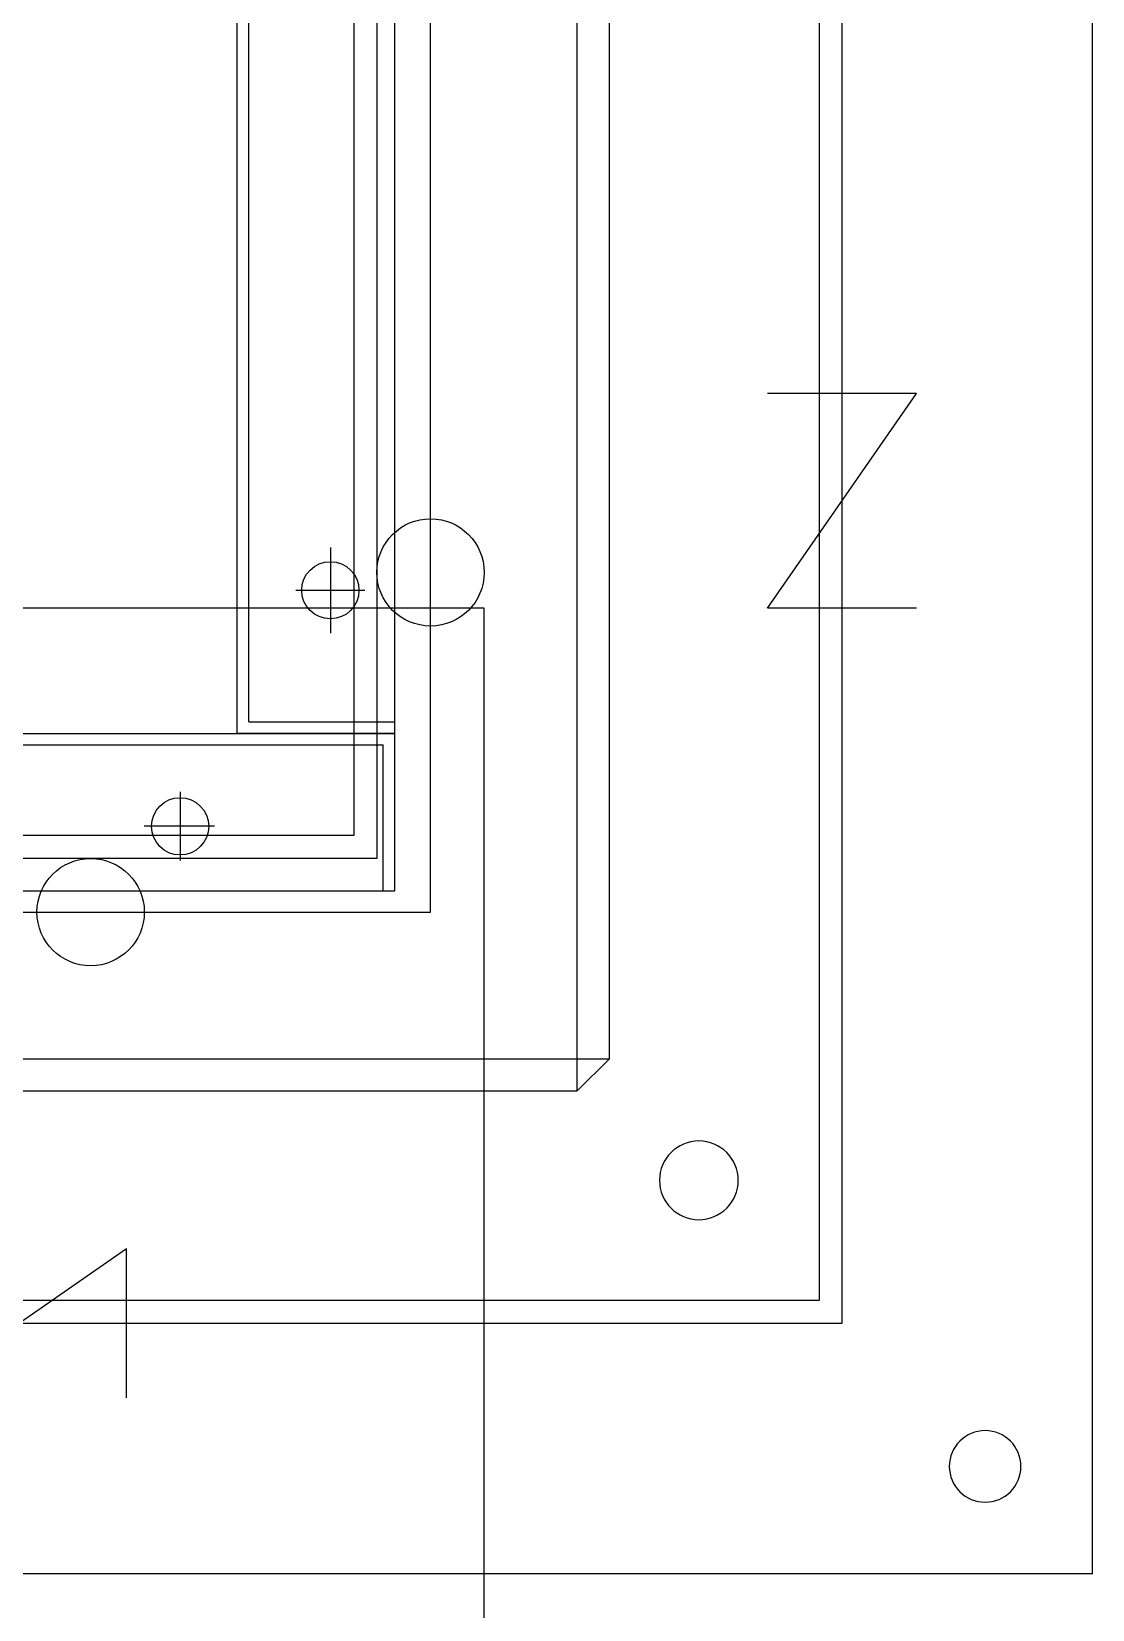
# Model space of a CAD drawing. Header units: millimetres. Extents: x 89450 to 753248, y -530175 to 1209785.
# Drawn here: x 398829.4 to 398977.7, y -102036.4 to -101815.8 of the extents above; entities that cross this region are included whole.
import ezdxf

# ---------------------------------------------------------------- set-up
doc = ezdxf.new("R2010")
doc.units = ezdxf.units.MM
doc.header["$LTSCALE"] = 150
doc.linetypes.add('CENTER', pattern=[50.8, 31.75, -6.35, 6.35, -6.35])
doc.layers.add('------00 Load Bank', color=3, linetype='Continuous')

# ---------------------------------------------------------------- blocks, each defined once
blk = doc.blocks.new('A$Cd768ecee')
at = {"color": 0}
for p, q in [((0, 0), (0, 1180)), ((35, 1145), (35, 35)), ((38.2, 1141.8), (38.2, 38.2)), ((100, 1080), (100, 100)), ((103.2, 1076.8), (103.2, 103.2)), ((103.2, 103.2), (1076.8, 103.2)), ((100, 100), (1080, 100)), ((38.2, 38.2), (1141.8, 38.2)), ((35, 35), (1145, 35)), ((0, 0), (1180, 0))]:
    blk.add_line(p, q, dxfattribs=at)
for points in [[(24.58, 135), (45.42, 135), (24.58, 165), (45.42, 165)], [(135, 24.58), (135, 45.42), (165, 24.58), (165, 45.42)]]:
    blk.add_lwpolyline(points, dxfattribs=at)
for centre, radius in [((55, 55), 5.5), ((15, 15), 5)]:
    blk.add_circle(centre, radius, dxfattribs=at)
blk = doc.blocks.new('A$Ca2785acc')
at = {"color": 0}
for p, q in [((985, 1002), (0, 1002)), ((0, 1002), (0, 980)), ((1.6, 1002), (1.6, 981.6)), ((985, 980), (0, 980)), ((0, 980), (0, 35)), ((0, 980), (22, 980)), ((983.4, 981.6), (1.6, 981.6)), ((22, 980), (22, 35)), ((20.4, 978.4), (0, 978.4)), ((20.4, 978.4), (20.4, 36.6)), ((9, 954), (9, 966)), ((13.8, 960), (4.2, 960)), ((13.8, 960), (4.2, 960))]:
    blk.add_line(p, q, dxfattribs=at)
at = {"color": 0, "linetype": 'CENTER'}
for p, q in [((30, 988.2), (30, 997.8)), ((25.2, 993), (35, 993))]:
    blk.add_line(p, q, dxfattribs=at)
at = {"color": 0}
for centre in [(30, 993), (9, 960), (9, 960)]:
    blk.add_circle(centre, 4, dxfattribs=at)
blk = doc.blocks.new('A$C02650c35')
at = {"color": 0}
for p, q in [((1040.5, 1065), (4.5, 1065)), ((1040.5, 1065), (4.5, 1065)), ((1040.5, 1060.5), (1040.5, 1065)), ((1040.5, 1065), (1045, 1060.5)), ((1045, 1060.5), (0, 1060.5)), ((1040.5, 24.5), (1040.5, 1060.5)), ((1045, 24.5), (1045, 1060.5)), ((1045, 30), (1045, 1055))]:
    blk.add_line(p, q, dxfattribs=at)
at = {"color": 0, "linetype": 'CENTER'}
for p, q in [((1020, 1040), (25, 1040)), ((1020, 45), (1020, 1040))]:
    blk.add_line(p, q, dxfattribs=at)
at = {"color": 0}
for centre in [(972.5, 1040), (1020, 992.5)]:
    blk.add_circle(centre, 7.5, dxfattribs=at)

msp = doc.modelspace()

# ---------------------------------------------------------------- linework, layer by layer
at = {"layer": '------00 Load Bank', "color": 161, "ltscale": 2, "elevation": 0}
msp.add_lwpolyline([(398892.66, -102428.73), (398892.66, -101896.43), (397882.66, -101896.43), (397882.66, -102428.73)], close=True, dxfattribs=at)

# ---------------------------------------------------------------- block references
at = {"layer": '------00 Load Bank', "color": 161, "xscale": -1}
msp.add_blockref('A$Cd768ecee', (398977.66, -102031.43), dxfattribs=at)
at = {"layer": '------00 Load Bank', "color": 161}
for name, p, rotation in [('A$C02650c35', (397845.16, -100918.93), 270), ('A$Ca2785acc', (398880.16, -100933.93), 180), ('A$Ca2785acc', (398880.16, -100933.93), 180)]:
    msp.add_blockref(name, p, dxfattribs=dict(at, rotation=rotation))

doc.saveas('drawing.dxf')
